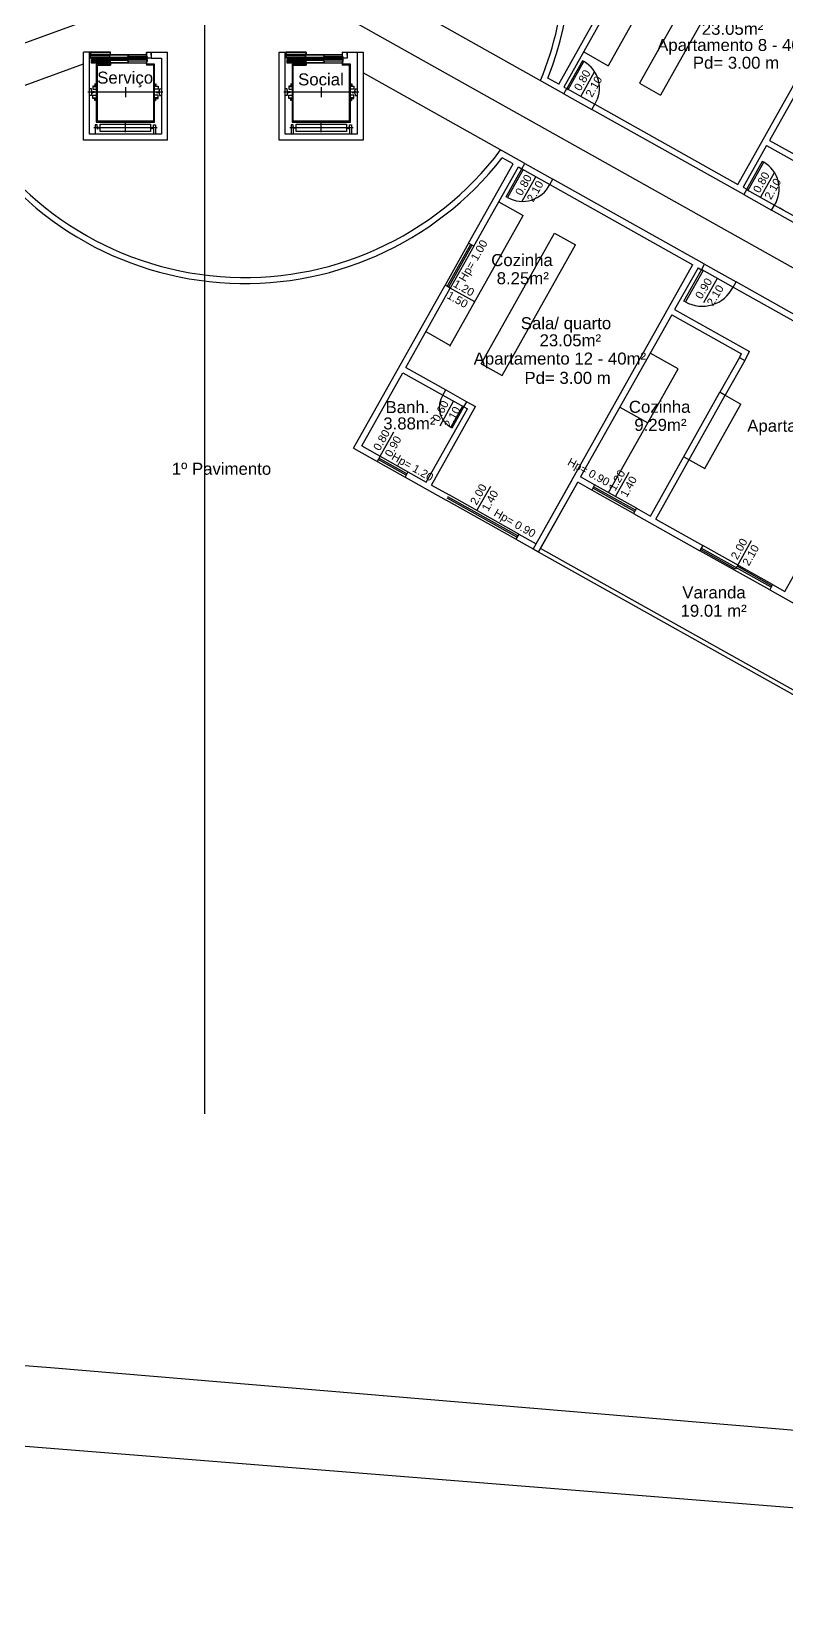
# Model space of a CAD drawing. Header units: millimetres. Extents: x -210 to 1173, y -437 to 320.
# Drawn here: x 394.26 to 413.12, y 54.72 to 94.21 of the extents above; entities that cross this region are included whole.
import ezdxf
from ezdxf.enums import TextEntityAlignment as Align

# ---------------------------------------------------------------- set-up
doc = ezdxf.new("R2010")
doc.units = ezdxf.units.MM
doc.header["$LTSCALE"] = 0.3
for name, pattern in [('DASHED2', [9.525, 6.35, -3.175]), ('LTYPE_4', [112.5, 56.25, -56.25]), ('LTYPE_6', [168.75, 112.5, -28.125, 0, -28.125])]:
    doc.linetypes.add(name, pattern=pattern)
for name, color, linetype in [('330', 254, 'Continuous'), ('500', 254, 'Continuous'), ('CORTE', 6, 'Continuous'), ('COTAS', 1, 'Continuous'), ('ESQUADRIAS', 3, 'Continuous'), ('LAYER_0', 6, 'Continuous'), ('PISO', 1, 'Continuous'), ('PROJEÇÃO', 1, 'DASHED2'), ('TEXTOS', 2, 'Continuous'), ('VISTA', 2, 'Continuous')]:
    doc.layers.add(name, color=color, linetype=linetype)
doc.styles.add('2MM 1_100', font='ARIAL.TTF', dxfattribs={"height": 0.2})
doc.styles.add('3MM 1_100', font='ARIAL.TTF', dxfattribs={"height": 0.3})

msp = doc.modelspace()

# ---------------------------------------------------------------- linework, layer by layer
for p, q in [((398.59, 67.159), (398.59, 114.227)), ((352.128, 78.62), (399.643, 95.959)), ((443.202, 71.526), (399.643, 95.959))]:
    msp.add_line(p, q)
at = {"layer": '330'}
msp.add_polyline3d([(357.312, 116.774, 0), (442.133, 113.857, 0), (446.701, 108.66, 0), (446.327, 60.352, 0), (444.94, 57.832, 0), (442.647, 56.775, 0), (394.731, 60.812, 0), (344.27, 64.726, 0), (341.941, 65.161, 0), (341.628, 66.353, 0)], close=True, dxfattribs=at)
at = {"layer": '500'}
msp.add_polyline3d([(361.433, 119.131, 0), (442.647, 116.167, 0), (444.714, 115.275, 0), (447.035, 113.536, 0), (448.383, 109.995, 0), (448.811, 56.224, 0), (447.983, 55.021, 0), (445.649, 54.719, 0), (343.281, 62.909, 0), (340.872, 64.222, 0), (341.016, 66.128, 0), (356.295, 116.608, 0), (357.503, 118.329, 0), (359.058, 119.027, 0)], close=True, dxfattribs=at)
at = {"layer": 'CORTE'}
for p, q in [((411.91, 90.39), (415.823, 97.367)), ((407.564, 92.659), (402.149, 95.696)), ((414.976, 95.55), (412.701, 91.494)), ((407.433, 92.9), (408.548, 94.889)), ((408.679, 94.816), (407.564, 92.827)), ((395.555, 91.496), (395.555, 93.696)), ((395.73, 93.696), (395.555, 93.696)), ((395.705, 91.646), (395.705, 93.696)), ((397.25, 93.696), (397.655, 93.696)), ((397.655, 91.496), (397.655, 93.696)), ((400.45, 93.696), (400.625, 93.696)), ((400.45, 91.496), (400.45, 93.696)), ((400.6, 91.646), (400.6, 93.696)), ((402.145, 93.696), (402.55, 93.696)), ((402.4, 93.696), (402.4, 91.646)), ((402.55, 93.696), (402.55, 91.496)), ((395.55, 93.398), (390.893, 91.703)), ((395.705, 93.546), (395.73, 93.546)), ((395.705, 91.646), (395.705, 93.546)), ((397.25, 93.546), (397.505, 93.546)), ((397.505, 93.546), (397.505, 91.646)), ((400.6, 91.646), (400.6, 93.546)), ((402.2, 93.375), (402.199, 93.376)), ((406.586, 90.915), (402.55, 93.179)), ((407.433, 92.9), (407.162, 93.052)), ((407.564, 92.827), (407.636, 92.787)), ((407.564, 92.659), (407.636, 92.787)), ((408.262, 92.267), (408.333, 92.395)), ((412.056, 90.139), (408.262, 92.267)), ((408.333, 92.395), (411.91, 90.39)), ((397.505, 91.646), (395.705, 91.646)), ((402.4, 91.646), (400.6, 91.646)), ((397.655, 91.496), (395.555, 91.496)), ((402.55, 91.496), (400.45, 91.496)), ((412.628, 91.363), (412.044, 90.322)), ((412.628, 91.363), (414.502, 90.312)), ((412.701, 91.494), (414.445, 90.516)), ((405.18, 88.92), (406.294, 90.904)), ((406.294, 90.904), (406.019, 91.057)), ((406.512, 90.782), (406.587, 90.916)), ((405.311, 88.847), (406.424, 90.831)), ((406.424, 90.831), (406.512, 90.782)), ((407.209, 90.391), (407.285, 90.525)), ((411.079, 88.397), (407.285, 90.525)), ((407.209, 90.391), (410.786, 88.385)), ((412.044, 90.322), (412.131, 90.273)), ((412.131, 90.273), (412.056, 90.139)), ((412.753, 89.748), (412.825, 89.876)), ((420.908, 85.173), (412.753, 89.748)), ((412.825, 89.876), (418.975, 86.428)), ((412.957, 89.803), (413.044, 89.754)), ((405.311, 88.847), (405.18, 88.92)), ((409.956, 88.848), (409.957, 88.851)), ((406.871, 81.408), (410.787, 88.387)), ((410.916, 88.31), (410.329, 87.264)), ((410.916, 88.31), (411.003, 88.261)), ((411.003, 88.261), (411.078, 88.395)), ((402.306, 83.797), (404.593, 87.874)), ((403.611, 85.816), (404.724, 87.801)), ((404.724, 87.801), (404.594, 87.874)), ((411.788, 87.821), (411.863, 87.955)), ((411.79, 87.824), (417.85, 84.422)), ((419.93, 83.429), (411.863, 87.955)), ((410.255, 87.133), (407.981, 83.079)), ((410.255, 87.133), (412, 86.155)), ((410.329, 87.264), (412.204, 86.212)), ((403.806, 86.166), (403.807, 86.165)), ((411.951, 86.067), (412, 86.155)), ((412.081, 85.994), (412.204, 86.212)), ((403.61, 85.817), (404.614, 85.254)), ((403.733, 86.035), (403.733, 86.034)), ((411.951, 86.067), (412.081, 85.994)), ((402.51, 83.854), (403.538, 85.686)), ((403.537, 85.686), (404.541, 85.123)), ((404.221, 85.474), (404.221, 85.474)), ((404.541, 85.123), (404.614, 85.254)), ((405.064, 84.829), (405.138, 84.96)), ((405.138, 84.96), (405.356, 84.838)), ((409.725, 82.101), (411.461, 85.195)), ((409.856, 82.027), (411.592, 85.122)), ((411.592, 85.122), (411.461, 85.195)), ((404.124, 82.949), (405.151, 84.781)), ((404.255, 82.876), (405.356, 84.838)), ((405.064, 84.829), (405.151, 84.781)), ((402.306, 83.797), (404.618, 82.5)), ((402.51, 83.854), (404.124, 82.949)), ((403.354, 83.52), (403.354, 83.52)), ((406.797, 81.276), (407.777, 83.022)), ((406.928, 81.203), (407.908, 82.949)), ((406.929, 81.204), (407.908, 82.95)), ((408.256, 82.753), (407.908, 82.949)), ((408.33, 82.884), (407.981, 83.079)), ((413.083, 80.217), (414.624, 82.965)), ((404.255, 82.876), (404.692, 82.631)), ((408.33, 82.884), (408.256, 82.753)), ((409.376, 82.297), (409.303, 82.166)), ((409.303, 82.166), (410.959, 81.235)), ((409.376, 82.297), (409.725, 82.101)), ((409.856, 82.027), (411.033, 81.367)), ((406.436, 81.653), (406.363, 81.522)), ((406.363, 81.522), (406.929, 81.204)), ((406.436, 81.653), (406.873, 81.408)), ((411.033, 81.368), (410.96, 81.237)), ((406.928, 81.203), (406.797, 81.276)), ((412.777, 80.389), (412.704, 80.259)), ((412.704, 80.259), (414.013, 79.523)), ((412.777, 80.388), (413.083, 80.217))]:
    msp.add_line(p, q, dxfattribs=at)
for radius, start, end in [(8.15, 338.3048, 192.7624), (8, 337.3907, 357.3556), (8.15, 208.9803, 322.0841), (8, 208.0702, 323.0339)]:
    msp.add_arc((399.59, 96.065), radius, start, end, dxfattribs=at)
at = {"layer": 'COTAS'}
for p, q in [((407.984, 92.591), (408.328, 93.204)), ((406.517, 89.973), (406.861, 90.586)), ((412.82, 90.685), (412.477, 90.072)), ((405.337, 87.457), (404.724, 87.801)), ((404.472, 84.356), (404.803, 84.976)), ((402.967, 83.596), (403.311, 84.209)), ((408.853, 82.59), (409.197, 83.203)), ((405.389, 82.24), (405.733, 82.853)), ((411.905, 80.877), (412.249, 81.49))]:
    msp.add_line(p, q, dxfattribs=at)
at = {"layer": 'COTAS', "extrusion": (3.46145e-12, -8.11327e-13, -1)}
msp.add_line((411.395, 88.041), (411.051, 87.428), dxfattribs=at)
at = {"layer": 'ESQUADRIAS'}
for p, q in [((405.228, 88.894), (404.641, 87.847)), ((405.263, 88.874), (404.676, 87.827)), ((406.39, 81.57), (404.645, 82.548)), ((406.409, 81.605), (404.665, 82.583)), ((409.33, 82.214), (408.283, 82.801)), ((409.349, 82.249), (408.303, 82.836)), ((411.849, 80.777), (410.977, 81.266)), ((412.741, 80.322), (410.996, 81.301)), ((411.888, 80.846), (411.849, 80.777)), ((412.76, 80.357), (411.888, 80.846))]:
    msp.add_line(p, q, dxfattribs=at)
for points in [[(407.635, 92.787), (407.67, 92.767), (408.061, 93.465), (408.026, 93.484)], [(412.128, 90.268), (412.163, 90.248), (412.554, 90.946), (412.519, 90.965)], [(406.512, 90.782), (406.547, 90.763), (406.155, 90.065), (406.12, 90.084)], [(411.003, 88.261), (411.038, 88.242), (410.598, 87.457), (410.563, 87.476)], [(405.064, 84.829), (405.029, 84.849), (404.736, 84.326), (404.771, 84.306)]]:
    msp.add_lwpolyline(points, close=True, dxfattribs=at)
at = {"layer": 'LAYER_0', "color": 7}
for p, q in [((395.73, 93.546), (395.73, 93.696)), ((397.25, 93.696), (397.25, 93.546)), ((400.625, 93.546), (400.625, 93.696)), ((402.145, 93.696), (402.145, 93.546))]:
    msp.add_line(p, q, dxfattribs=at)
at = {"layer": 'LAYER_0', "color": 11}
for p, q in [((396.23, 93.696), (395.73, 93.696)), ((395.73, 93.696), (395.73, 93.636)), ((395.73, 93.546), (395.73, 93.636)), ((395.73, 93.636), (397.13, 93.636)), ((395.732, 93.638), (395.732, 93.694)), ((395.732, 93.694), (396.228, 93.694)), ((395.745, 93.638), (395.732, 93.638)), ((395.745, 93.636), (395.745, 93.638)), ((396.68, 93.631), (396.21, 93.631)), ((396.21, 93.631), (396.21, 93.591)), ((396.212, 93.593), (396.212, 93.629)), ((396.212, 93.629), (396.678, 93.629)), ((396.228, 93.638), (396.215, 93.638)), ((396.215, 93.638), (396.215, 93.636)), ((396.228, 93.694), (396.228, 93.638)), ((396.23, 93.636), (396.23, 93.696)), ((396.678, 93.593), (396.678, 93.629)), ((396.68, 93.631), (396.68, 93.591)), ((397.13, 93.696), (397.13, 93.591)), ((397.13, 93.696), (397.25, 93.696)), ((397.132, 93.593), (397.132, 93.694)), ((397.248, 93.694), (397.132, 93.694)), ((397.235, 93.636), (397.235, 93.638)), ((397.235, 93.638), (397.248, 93.638)), ((397.25, 93.636), (397.235, 93.636)), ((397.248, 93.638), (397.248, 93.694)), ((397.25, 93.696), (397.25, 93.636)), ((397.25, 93.636), (397.25, 93.546)), ((401.125, 93.696), (400.625, 93.696)), ((400.625, 93.696), (400.625, 93.636)), ((400.625, 93.546), (400.625, 93.636)), ((400.625, 93.636), (402.025, 93.636)), ((400.627, 93.638), (400.627, 93.694)), ((400.627, 93.694), (401.123, 93.694)), ((400.64, 93.638), (400.627, 93.638)), ((400.64, 93.636), (400.64, 93.638)), ((401.575, 93.631), (401.105, 93.631)), ((401.105, 93.631), (401.105, 93.591)), ((401.107, 93.593), (401.107, 93.629)), ((401.107, 93.629), (401.573, 93.629)), ((401.123, 93.638), (401.11, 93.638)), ((401.11, 93.638), (401.11, 93.636)), ((401.123, 93.694), (401.123, 93.638)), ((401.125, 93.636), (401.125, 93.696)), ((401.573, 93.593), (401.573, 93.629)), ((401.575, 93.631), (401.575, 93.591)), ((402.025, 93.696), (402.025, 93.591)), ((402.025, 93.696), (402.145, 93.696)), ((402.027, 93.593), (402.027, 93.694)), ((402.143, 93.694), (402.027, 93.694)), ((402.13, 93.636), (402.13, 93.638)), ((402.13, 93.638), (402.143, 93.638)), ((402.145, 93.636), (402.13, 93.636)), ((402.143, 93.638), (402.143, 93.694)), ((402.145, 93.696), (402.145, 93.636)), ((402.145, 93.636), (402.145, 93.546)), ((397.16, 93.546), (395.73, 93.546)), ((395.755, 93.426), (395.755, 93.516)), ((397.16, 93.516), (395.755, 93.516)), ((397.13, 93.426), (395.755, 93.426)), ((396.228, 93.396), (395.875, 93.396)), ((395.875, 93.396), (395.875, 91.946)), ((395.905, 91.976), (395.905, 93.376)), ((395.905, 93.376), (396.23, 93.376)), ((396.21, 93.591), (396.225, 93.591)), ((396.21, 93.431), (396.21, 93.471)), ((396.21, 93.471), (396.225, 93.471)), ((396.68, 93.431), (396.21, 93.431)), ((396.225, 93.593), (396.212, 93.593)), ((396.225, 93.469), (396.212, 93.469)), ((396.212, 93.469), (396.212, 93.433)), ((396.212, 93.433), (396.678, 93.433)), ((396.215, 93.426), (396.215, 93.424)), ((396.215, 93.424), (396.228, 93.424)), ((396.225, 93.591), (396.225, 93.593)), ((396.225, 93.471), (396.225, 93.469)), ((396.228, 93.424), (396.228, 93.396)), ((396.23, 93.426), (396.23, 93.376)), ((397.142, 93.586), (396.66, 93.586)), ((396.66, 93.586), (396.66, 93.546)), ((396.66, 93.476), (396.66, 93.516)), ((397.142, 93.476), (396.66, 93.476)), ((396.662, 93.548), (396.662, 93.584)), ((396.662, 93.584), (397.14, 93.584)), ((396.675, 93.548), (396.662, 93.548)), ((396.675, 93.514), (396.662, 93.514)), ((396.662, 93.514), (396.662, 93.478)), ((396.662, 93.478), (397.14, 93.478)), ((396.665, 93.591), (396.665, 93.593)), ((396.665, 93.593), (396.678, 93.593)), ((396.68, 93.591), (396.665, 93.591)), ((396.68, 93.471), (396.665, 93.471)), ((396.665, 93.471), (396.665, 93.469)), ((396.665, 93.469), (396.678, 93.469)), ((396.675, 93.546), (396.675, 93.548)), ((396.675, 93.516), (396.675, 93.514)), ((396.678, 93.469), (396.678, 93.433)), ((396.68, 93.431), (396.68, 93.471)), ((397.14, 93.548), (397.127, 93.548)), ((397.127, 93.548), (397.127, 93.546)), ((397.127, 93.514), (397.127, 93.516)), ((397.14, 93.514), (397.127, 93.514)), ((397.13, 93.591), (397.145, 93.591)), ((397.13, 93.471), (397.145, 93.471)), ((397.13, 93.471), (397.13, 93.426)), ((397.13, 93.426), (397.13, 93.376)), ((397.305, 93.376), (397.13, 93.376)), ((397.147, 93.593), (397.132, 93.593)), ((397.147, 93.469), (397.132, 93.469)), ((397.132, 93.469), (397.132, 93.426)), ((397.132, 93.396), (397.132, 93.426)), ((397.335, 93.396), (397.132, 93.396)), ((397.14, 93.584), (397.14, 93.548)), ((397.14, 93.478), (397.14, 93.514)), ((397.142, 93.546), (397.142, 93.586)), ((397.142, 93.516), (397.142, 93.476)), ((397.145, 93.591), (397.145, 93.546)), ((397.145, 93.471), (397.145, 93.516)), ((397.147, 93.548), (397.147, 93.593)), ((397.16, 93.548), (397.147, 93.548)), ((397.16, 93.514), (397.147, 93.514)), ((397.147, 93.514), (397.147, 93.469)), ((397.16, 93.546), (397.16, 93.548)), ((397.25, 93.546), (397.16, 93.546)), ((397.16, 93.516), (397.16, 93.514)), ((397.305, 93.376), (397.305, 91.976)), ((397.335, 91.946), (397.335, 93.396)), ((402.055, 93.546), (400.625, 93.546)), ((400.65, 93.426), (400.65, 93.516)), ((402.055, 93.516), (400.65, 93.516)), ((402.025, 93.426), (400.65, 93.426)), ((401.123, 93.396), (400.77, 93.396)), ((400.77, 93.396), (400.77, 91.946)), ((400.8, 91.976), (400.8, 93.376)), ((400.8, 93.376), (401.125, 93.376)), ((401.105, 93.591), (401.12, 93.591)), ((401.105, 93.431), (401.105, 93.471)), ((401.105, 93.471), (401.12, 93.471)), ((401.575, 93.431), (401.105, 93.431)), ((401.12, 93.593), (401.107, 93.593)), ((401.12, 93.469), (401.107, 93.469)), ((401.107, 93.469), (401.107, 93.433)), ((401.107, 93.433), (401.573, 93.433)), ((401.11, 93.426), (401.11, 93.424)), ((401.11, 93.424), (401.123, 93.424)), ((401.12, 93.591), (401.12, 93.593)), ((401.12, 93.471), (401.12, 93.469)), ((401.123, 93.424), (401.123, 93.396)), ((401.125, 93.426), (401.125, 93.376)), ((402.037, 93.586), (401.555, 93.586)), ((401.555, 93.586), (401.555, 93.546)), ((401.555, 93.476), (401.555, 93.516)), ((402.037, 93.476), (401.555, 93.476)), ((401.557, 93.548), (401.557, 93.584)), ((401.557, 93.584), (402.035, 93.584)), ((401.57, 93.548), (401.557, 93.548)), ((401.57, 93.514), (401.557, 93.514)), ((401.557, 93.514), (401.557, 93.478)), ((401.557, 93.478), (402.035, 93.478)), ((401.56, 93.591), (401.56, 93.593)), ((401.56, 93.593), (401.573, 93.593)), ((401.575, 93.591), (401.56, 93.591)), ((401.575, 93.471), (401.56, 93.471)), ((401.56, 93.471), (401.56, 93.469)), ((401.56, 93.469), (401.573, 93.469)), ((401.57, 93.546), (401.57, 93.548)), ((401.57, 93.516), (401.57, 93.514)), ((401.573, 93.469), (401.573, 93.433)), ((401.575, 93.431), (401.575, 93.471)), ((402.035, 93.548), (402.022, 93.548)), ((402.022, 93.548), (402.022, 93.546)), ((402.022, 93.514), (402.022, 93.516)), ((402.035, 93.514), (402.022, 93.514)), ((402.025, 93.591), (402.04, 93.591)), ((402.025, 93.471), (402.04, 93.471)), ((402.025, 93.471), (402.025, 93.426)), ((402.025, 93.426), (402.025, 93.376)), ((402.2, 93.376), (402.025, 93.376)), ((402.042, 93.593), (402.027, 93.593)), ((402.042, 93.469), (402.027, 93.469)), ((402.027, 93.469), (402.027, 93.426)), ((402.027, 93.396), (402.027, 93.426)), ((402.23, 93.396), (402.027, 93.396)), ((402.035, 93.584), (402.035, 93.548)), ((402.035, 93.478), (402.035, 93.514)), ((402.037, 93.546), (402.037, 93.586)), ((402.037, 93.516), (402.037, 93.476)), ((402.04, 93.591), (402.04, 93.546)), ((402.04, 93.471), (402.04, 93.516)), ((402.042, 93.548), (402.042, 93.593)), ((402.055, 93.548), (402.042, 93.548)), ((402.055, 93.514), (402.042, 93.514)), ((402.042, 93.514), (402.042, 93.469)), ((402.055, 93.546), (402.055, 93.548)), ((402.145, 93.546), (402.055, 93.546)), ((402.055, 93.516), (402.055, 93.514)), ((402.2, 93.376), (402.2, 91.976)), ((402.23, 91.946), (402.23, 93.396)), ((395.844, 92.852), (395.79, 92.852)), ((395.79, 92.852), (395.79, 92.771)), ((395.85, 92.846), (395.79, 92.846)), ((395.85, 92.906), (395.844, 92.906)), ((395.844, 92.906), (395.844, 92.852)), ((395.85, 92.906), (395.85, 92.846)), ((395.85, 92.846), (395.875, 92.846)), ((397.36, 92.846), (397.335, 92.846)), ((397.36, 92.906), (397.36, 92.846)), ((397.36, 92.906), (397.366, 92.906)), ((397.36, 92.846), (397.42, 92.846)), ((397.366, 92.906), (397.366, 92.852)), ((397.366, 92.852), (397.42, 92.852)), ((397.42, 92.852), (397.42, 92.771)), ((400.739, 92.852), (400.685, 92.852)), ((400.685, 92.852), (400.685, 92.771)), ((400.745, 92.846), (400.685, 92.846)), ((400.745, 92.906), (400.739, 92.906)), ((400.739, 92.906), (400.739, 92.852)), ((400.745, 92.906), (400.745, 92.846)), ((400.745, 92.846), (400.77, 92.846)), ((402.255, 92.846), (402.23, 92.846)), ((402.255, 92.906), (402.255, 92.846)), ((402.255, 92.906), (402.261, 92.906)), ((402.255, 92.846), (402.315, 92.846)), ((402.261, 92.906), (402.261, 92.852)), ((402.261, 92.852), (402.315, 92.852)), ((402.315, 92.852), (402.315, 92.771)), ((395.755, 92.781), (395.705, 92.781)), ((395.755, 92.611), (395.705, 92.611)), ((395.755, 92.741), (395.755, 92.781)), ((395.755, 92.741), (395.755, 92.696)), ((395.755, 92.741), (395.76, 92.741)), ((395.755, 92.696), (395.755, 92.651)), ((395.755, 92.651), (395.755, 92.611)), ((395.755, 92.651), (395.76, 92.651)), ((395.763, 92.737), (395.76, 92.741)), ((395.763, 92.654), (395.76, 92.651)), ((395.765, 92.704), (395.763, 92.737)), ((395.765, 92.688), (395.763, 92.654)), ((395.769, 92.7), (395.765, 92.704)), ((395.765, 92.688), (395.769, 92.691)), ((395.785, 92.7), (395.769, 92.7)), ((395.785, 92.691), (395.769, 92.691)), ((395.785, 92.7), (395.788, 92.704)), ((395.785, 92.691), (395.788, 92.688)), ((395.83, 92.704), (395.788, 92.704)), ((395.83, 92.688), (395.788, 92.688)), ((395.79, 92.771), (395.85, 92.771)), ((395.79, 92.54), (395.79, 92.621)), ((395.79, 92.621), (395.85, 92.621)), ((395.85, 92.546), (395.79, 92.546)), ((395.844, 92.54), (395.79, 92.54)), ((395.83, 92.696), (395.83, 92.704)), ((395.83, 92.696), (395.83, 92.688)), ((395.844, 92.486), (395.844, 92.54)), ((395.85, 92.486), (395.844, 92.486)), ((395.85, 92.771), (395.875, 92.771)), ((395.85, 92.621), (395.875, 92.621)), ((395.85, 92.546), (395.875, 92.546)), ((395.85, 92.486), (395.85, 92.546)), ((397.36, 92.771), (397.335, 92.771)), ((397.36, 92.621), (397.335, 92.621)), ((397.36, 92.546), (397.335, 92.546)), ((397.42, 92.771), (397.36, 92.771)), ((397.42, 92.621), (397.36, 92.621)), ((397.36, 92.486), (397.36, 92.546)), ((397.36, 92.546), (397.42, 92.546)), ((397.36, 92.486), (397.366, 92.486)), ((397.366, 92.486), (397.366, 92.54)), ((397.366, 92.54), (397.42, 92.54)), ((397.38, 92.696), (397.38, 92.704)), ((397.38, 92.704), (397.422, 92.704)), ((397.38, 92.696), (397.38, 92.688)), ((397.38, 92.688), (397.422, 92.688)), ((397.42, 92.54), (397.42, 92.621)), ((397.426, 92.7), (397.422, 92.704)), ((397.426, 92.691), (397.422, 92.688)), ((397.426, 92.7), (397.442, 92.7)), ((397.426, 92.691), (397.442, 92.691)), ((397.445, 92.704), (397.442, 92.7)), ((397.442, 92.691), (397.445, 92.688)), ((397.445, 92.704), (397.447, 92.737)), ((397.445, 92.688), (397.447, 92.654)), ((397.447, 92.737), (397.451, 92.741)), ((397.447, 92.654), (397.451, 92.651)), ((397.455, 92.741), (397.451, 92.741)), ((397.455, 92.651), (397.451, 92.651)), ((397.455, 92.741), (397.455, 92.781)), ((397.455, 92.781), (397.505, 92.781)), ((397.455, 92.696), (397.455, 92.741)), ((397.455, 92.651), (397.455, 92.696)), ((397.455, 92.651), (397.455, 92.611)), ((397.455, 92.611), (397.505, 92.611)), ((400.65, 92.781), (400.6, 92.781)), ((400.65, 92.611), (400.6, 92.611)), ((400.65, 92.741), (400.65, 92.781)), ((400.65, 92.741), (400.65, 92.696)), ((400.65, 92.741), (400.654, 92.741)), ((400.65, 92.696), (400.65, 92.651)), ((400.65, 92.651), (400.65, 92.611)), ((400.65, 92.651), (400.654, 92.651)), ((400.658, 92.737), (400.654, 92.741)), ((400.658, 92.654), (400.654, 92.651)), ((400.66, 92.704), (400.658, 92.737)), ((400.66, 92.688), (400.658, 92.654)), ((400.663, 92.7), (400.66, 92.704)), ((400.66, 92.688), (400.663, 92.691)), ((400.679, 92.7), (400.663, 92.7)), ((400.679, 92.691), (400.663, 92.691)), ((400.679, 92.7), (400.683, 92.704)), ((400.679, 92.691), (400.683, 92.688)), ((400.725, 92.704), (400.683, 92.704)), ((400.725, 92.688), (400.683, 92.688)), ((400.685, 92.771), (400.745, 92.771)), ((400.685, 92.54), (400.685, 92.621)), ((400.685, 92.621), (400.745, 92.621)), ((400.745, 92.546), (400.685, 92.546)), ((400.739, 92.54), (400.685, 92.54)), ((400.725, 92.696), (400.725, 92.704)), ((400.725, 92.696), (400.725, 92.688)), ((400.739, 92.486), (400.739, 92.54)), ((400.745, 92.486), (400.739, 92.486)), ((400.745, 92.771), (400.77, 92.771)), ((400.745, 92.621), (400.77, 92.621)), ((400.745, 92.546), (400.77, 92.546)), ((400.745, 92.486), (400.745, 92.546)), ((402.255, 92.771), (402.23, 92.771)), ((402.255, 92.621), (402.23, 92.621)), ((402.255, 92.546), (402.23, 92.546)), ((402.315, 92.771), (402.255, 92.771)), ((402.315, 92.621), (402.255, 92.621)), ((402.255, 92.486), (402.255, 92.546)), ((402.255, 92.546), (402.315, 92.546)), ((402.255, 92.486), (402.261, 92.486)), ((402.261, 92.486), (402.261, 92.54)), ((402.261, 92.54), (402.315, 92.54)), ((402.275, 92.696), (402.275, 92.704)), ((402.275, 92.704), (402.317, 92.704)), ((402.275, 92.696), (402.275, 92.688)), ((402.275, 92.688), (402.317, 92.688)), ((402.315, 92.54), (402.315, 92.621)), ((402.32, 92.7), (402.317, 92.704)), ((402.32, 92.691), (402.317, 92.688)), ((402.32, 92.7), (402.336, 92.7)), ((402.32, 92.691), (402.336, 92.691)), ((402.34, 92.704), (402.336, 92.7)), ((402.336, 92.691), (402.34, 92.688)), ((402.34, 92.704), (402.342, 92.737)), ((402.34, 92.688), (402.342, 92.654)), ((402.342, 92.737), (402.345, 92.741)), ((402.342, 92.654), (402.345, 92.651)), ((402.35, 92.741), (402.345, 92.741)), ((402.35, 92.651), (402.345, 92.651)), ((402.35, 92.741), (402.35, 92.781)), ((402.35, 92.781), (402.4, 92.781)), ((402.35, 92.696), (402.35, 92.741)), ((402.35, 92.651), (402.35, 92.696)), ((402.35, 92.651), (402.35, 92.611)), ((402.35, 92.611), (402.4, 92.611)), ((395.901, 91.878), (395.851, 91.878)), ((395.851, 91.878), (395.851, 91.646)), ((395.875, 91.946), (397.335, 91.946)), ((395.901, 91.838), (395.901, 91.878)), ((397.305, 91.976), (395.905, 91.976)), ((395.975, 91.716), (395.975, 91.896)), ((395.975, 91.896), (397.235, 91.896)), ((397.235, 91.716), (395.975, 91.716)), ((397.235, 91.896), (397.235, 91.716)), ((397.309, 91.838), (397.309, 91.878)), ((397.309, 91.878), (397.359, 91.878)), ((397.309, 91.773), (397.309, 91.646)), ((397.359, 91.878), (397.359, 91.646)), ((400.796, 91.878), (400.746, 91.878)), ((400.746, 91.878), (400.746, 91.646)), ((400.77, 91.946), (402.23, 91.946)), ((400.796, 91.838), (400.796, 91.878)), ((400.796, 91.773), (400.796, 91.646)), ((402.2, 91.976), (400.8, 91.976)), ((400.87, 91.716), (400.87, 91.896)), ((400.87, 91.896), (402.13, 91.896)), ((402.13, 91.716), (400.87, 91.716)), ((402.13, 91.896), (402.13, 91.716)), ((402.204, 91.838), (402.204, 91.878)), ((402.204, 91.878), (402.254, 91.878)), ((402.204, 91.773), (402.204, 91.646)), ((402.254, 91.878), (402.254, 91.646))]:
    msp.add_line(p, q, dxfattribs=at)
at = {"layer": 'LAYER_0', "color": 1}
for p, q in [((395.73, 93.616), (396.21, 93.616)), ((396.21, 93.606), (395.73, 93.606)), ((400.625, 93.616), (401.105, 93.616)), ((401.105, 93.606), (400.625, 93.606)), ((395.73, 93.571), (396.66, 93.571)), ((396.66, 93.561), (395.73, 93.561)), ((395.755, 93.501), (396.66, 93.501)), ((396.66, 93.491), (395.755, 93.491)), ((396.21, 93.456), (395.755, 93.456)), ((395.755, 93.446), (396.21, 93.446)), ((400.625, 93.571), (401.555, 93.571)), ((401.555, 93.561), (400.625, 93.561)), ((400.65, 93.501), (401.555, 93.501)), ((401.555, 93.491), (400.65, 93.491)), ((401.105, 93.456), (400.65, 93.456)), ((400.65, 93.446), (401.105, 93.446)), ((395.901, 91.838), (395.901, 91.773)), ((395.905, 91.834), (395.901, 91.838)), ((395.905, 91.777), (395.901, 91.773)), ((395.905, 91.834), (395.905, 91.808)), ((395.918, 91.808), (395.905, 91.808)), ((395.918, 91.804), (395.905, 91.804)), ((395.905, 91.804), (395.905, 91.777)), ((395.918, 91.808), (395.92, 91.81)), ((395.92, 91.802), (395.918, 91.804)), ((395.955, 91.81), (395.92, 91.81)), ((395.955, 91.802), (395.92, 91.802)), ((395.955, 91.81), (395.955, 91.802)), ((397.255, 91.802), (397.255, 91.81)), ((397.255, 91.81), (397.29, 91.81)), ((397.255, 91.802), (397.29, 91.802)), ((397.29, 91.81), (397.292, 91.808)), ((397.292, 91.804), (397.29, 91.802)), ((397.292, 91.808), (397.305, 91.808)), ((397.292, 91.804), (397.305, 91.804)), ((397.305, 91.834), (397.309, 91.838)), ((397.305, 91.808), (397.305, 91.834)), ((397.305, 91.777), (397.305, 91.804)), ((397.305, 91.777), (397.309, 91.773)), ((397.309, 91.773), (397.309, 91.838)), ((400.796, 91.838), (400.796, 91.773)), ((400.8, 91.834), (400.796, 91.838)), ((400.8, 91.777), (400.796, 91.773)), ((400.8, 91.834), (400.8, 91.808)), ((400.813, 91.808), (400.8, 91.808)), ((400.813, 91.804), (400.8, 91.804)), ((400.8, 91.804), (400.8, 91.777)), ((400.813, 91.808), (400.815, 91.81)), ((400.815, 91.802), (400.813, 91.804)), ((400.85, 91.81), (400.815, 91.81)), ((400.85, 91.802), (400.815, 91.802)), ((400.85, 91.81), (400.85, 91.802)), ((402.15, 91.802), (402.15, 91.81)), ((402.15, 91.81), (402.185, 91.81)), ((402.15, 91.802), (402.185, 91.802)), ((402.185, 91.81), (402.187, 91.808)), ((402.187, 91.804), (402.185, 91.802)), ((402.187, 91.808), (402.2, 91.808)), ((402.187, 91.804), (402.2, 91.804)), ((402.2, 91.834), (402.204, 91.838)), ((402.2, 91.808), (402.2, 91.834)), ((402.2, 91.777), (402.2, 91.804)), ((402.2, 91.777), (402.204, 91.773)), ((402.204, 91.773), (402.204, 91.838))]:
    msp.add_line(p, q, dxfattribs=at)
at = {"layer": 'LAYER_0'}
for p, q in [((396.146, 93.376), (396.146, 93.376)), ((401.041, 93.376), (401.041, 93.376)), ((395.905, 93.101), (395.905, 93.101)), ((397.305, 93.101), (397.305, 93.101)), ((400.8, 93.1), (400.8, 93.1)), ((402.2, 93.1), (402.2, 93.1)), ((396.146, 91.976), (396.146, 91.976)), ((401.041, 91.976), (401.041, 91.976))]:
    msp.add_line(p, q, dxfattribs=at)
at = {"layer": 'LAYER_0', "color": 1, "linetype": 'LTYPE_4'}
for p, q in [((395.79, 92.837), (395.85, 92.837)), ((395.85, 92.837), (395.875, 92.837)), ((397.36, 92.837), (397.335, 92.837)), ((397.42, 92.837), (397.36, 92.837)), ((400.685, 92.837), (400.745, 92.837)), ((400.745, 92.837), (400.77, 92.837)), ((402.255, 92.837), (402.23, 92.837)), ((402.315, 92.837), (402.255, 92.837)), ((395.79, 92.554), (395.85, 92.554)), ((395.85, 92.554), (395.875, 92.554)), ((397.36, 92.554), (397.335, 92.554)), ((397.42, 92.554), (397.36, 92.554)), ((400.685, 92.554), (400.745, 92.554)), ((400.745, 92.554), (400.77, 92.554)), ((402.255, 92.554), (402.23, 92.554)), ((402.315, 92.554), (402.255, 92.554))]:
    msp.add_line(p, q, dxfattribs=at)
at = {"layer": 'LAYER_0', "color": 15, "linetype": 'LTYPE_6'}
for p, q in [((396.605, 92.824), (396.605, 92.572)), ((401.5, 92.824), (401.5, 92.571)), ((397.54, 92.696), (395.665, 92.696)), ((402.435, 92.696), (400.56, 92.696)), ((397.398, 91.806), (395.816, 91.806)), ((396.605, 91.695), (396.605, 91.925)), ((402.293, 91.806), (400.711, 91.806)), ((401.5, 91.695), (401.5, 91.924))]:
    msp.add_line(p, q, dxfattribs=at)
at = {"layer": 'PISO', "extrusion": (1.06824e-16, -5.98768e-17, -1)}
for p, q in [((407.564, 92.659), (408.262, 92.267)), ((407.636, 92.787), (408.333, 92.395))]:
    msp.add_line(p, q, dxfattribs=at)
at = {"layer": 'PISO', "extrusion": (1.06805e-16, -5.99109e-17, -1)}
for p, q in [((406.586, 90.915), (407.284, 90.524)), ((406.512, 90.782), (407.209, 90.391))]:
    msp.add_line(p, q, dxfattribs=at)
at = {"layer": 'PISO', "extrusion": (1.06818e-16, -5.98874e-17, -1)}
for p, q in [((412.056, 90.139), (412.753, 89.748)), ((412.128, 90.268), (412.825, 89.876))]:
    msp.add_line(p, q, dxfattribs=at)
at = {"layer": 'PISO'}
for p, q in [((411.005, 88.264), (411.79, 87.824)), ((411.078, 88.395), (411.863, 87.955)), ((411.951, 86.067), (411.461, 85.195)), ((412.081, 85.994), (411.592, 85.122)), ((412.777, 80.388), (411.033, 81.366)), ((412.704, 80.257), (410.959, 81.235))]:
    msp.add_line(p, q, dxfattribs=at)
at = {"layer": 'PISO', "extrusion": (1.06786e-16, -5.99444e-17, -1)}
for p, q in [((404.541, 85.123), (405.064, 84.829)), ((404.614, 85.254), (405.138, 84.96))]:
    msp.add_line(p, q, dxfattribs=at)
at = {"layer": 'PISO'}
for centre, radius, start, end in [((407.69, 92.801), 0.761, 327.791, 60.7286), ((412.182, 90.282), 0.761, 327.7853, 60.7229), ((406.527, 90.729), 0.761, 240.7103, 333.6479), ((411.019, 88.208), 0.861, 240.7103, 333.3142), ((405.01, 84.815), 0.561, 146.7425, 240.6923)]:
    msp.add_arc(centre, radius, start, end, dxfattribs=at)
at = {"layer": 'PROJEÇÃO'}
for p, q in [((402.968, 83.597), (402.895, 83.467)), ((403.619, 83.123), (402.922, 83.514)), ((403.639, 83.158), (402.941, 83.549)), ((403.666, 83.206), (403.592, 83.075))]:
    msp.add_line(p, q, dxfattribs=at)
at = {"layer": 'VISTA'}
for p, q in [((410.501, 96.632), (408.668, 93.36)), ((411.286, 96.192), (409.453, 92.92)), ((411.809, 95.898), (409.976, 92.627)), ((408.057, 93.703), (408.667, 93.359)), ((409.453, 92.92), (409.976, 92.627)), ((405.935, 89.959), (406.546, 89.618)), ((404.711, 86.346), (406.546, 89.617)), ((405.18, 88.92), (404.593, 87.874)), ((405.496, 85.906), (407.331, 89.176)), ((406.019, 85.612), (407.854, 88.883)), ((407.331, 89.176), (407.854, 88.883)), ((405.311, 88.847), (404.724, 87.801)), ((404.113, 86.712), (404.724, 86.369)), ((410.415, 85.783), (409.717, 86.174)), ((405.496, 85.906), (406.019, 85.612)), ((409.656, 84.431), (410.415, 85.783)), ((411.461, 85.195), (411.985, 84.902)), ((408.957, 84.823), (409.656, 84.431)), ((411.08, 83.29), (411.985, 84.902)), ((408.679, 82.688), (409.656, 84.431)), ((410.557, 83.583), (411.08, 83.29)), ((406.436, 81.653), (404.692, 82.631)), ((409.303, 82.166), (408.256, 82.753)), ((409.376, 82.297), (408.33, 82.884)), ((406.363, 81.522), (404.618, 82.5)), ((415.649, 76.31), (406.928, 81.203)), ((415.698, 76.397), (406.977, 81.29))]:
    msp.add_line(p, q, dxfattribs=at)

# ---------------------------------------------------------------- texts
at = {"layer": 'TEXTOS', "style": '3MM 1_100'}
for s, p in [('23.05m²', (411.777, 94.282)), ('Apartamento 8 - 40m²', (411.93, 93.878)), ('Pd= 3.00 m', (411.862, 93.435)), ('Serviço', (396.599, 93.062)), ('Social', (401.491, 93.018)), ('Cozinha', (406.515, 88.501)), ('8.25m²', (406.534, 88.048)), ('Sala/ quarto', (407.614, 86.923)), ('23.05m²', (407.723, 86.495)), ('Apartamento 12 - 40m²', (407.462, 86.039)), ('Pd= 3.00 m', (407.654, 85.557)), ('Banh.', (403.653, 84.825)), ('Cozinha', (409.955, 84.833)), ('3.88m²', (403.701, 84.417)), ('9.29m²', (409.974, 84.381)), ('Apartamento 28 - 60m²', (414.298, 84.359)), ('1º Pavimento', (399.007, 83.284)), ('Varanda', (411.313, 80.193)), ('19.01 m²', (411.304, 79.735))]:
    msp.add_text(s, height=0.3, dxfattribs=at).set_placement(p, align=Align.MIDDLE_CENTER)
at = {"layer": 'TEXTOS', "style": '2MM 1_100'}
for s, rotation, p in [('0.80', 60.7166, (408.02, 92.997)), ('2.10', 60.7166, (408.31, 92.839)), ('0.80', 60.7166, (406.552, 90.379)), ('2.10', 60.7166, (406.842, 90.222)), ('0.80', 60.7166, (412.494, 90.445)), ('2.10', 60.7166, (412.781, 90.283)), ('Hp= 1.00', 60.1759, (405.294, 88.487)), ('1.50', 330.7133, (404.904, 87.514)), ('1.20', 330.7133, (405.062, 87.803)), ('0.90', 58.8932, (411.054, 87.792)), ('2.10', 58.8932, (411.343, 87.622)), ('0.60', 61.9287, (404.477, 84.728)), ('2.10', 61.9287, (404.77, 84.577)), ('0.80', 60.7166, (403.003, 84.001)), ('0.90', 60.7166, (403.292, 83.844)), ('Hp= 1.20', 330.1792, (403.781, 83.333)), ('Hp= 0.90', 331.254, (408.181, 83.206)), ('1.20', 60.7166, (408.888, 82.996)), ('1.40', 60.7166, (409.178, 82.839)), ('2.00', 60.7166, (405.425, 82.645)), ('1.40', 60.7166, (405.715, 82.488)), ('Hp= 0.90', 330.1792, (406.337, 81.925)), ('2.00', 60.7166, (411.94, 81.282)), ('2.10', 60.7166, (412.23, 81.125))]:
    msp.add_text(s, height=0.2, rotation=rotation, dxfattribs=at).set_placement(p, align=Align.MIDDLE_CENTER)

doc.saveas('drawing.dxf')
